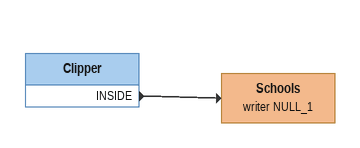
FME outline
Clipper
    INSIDE -> Schools (writer NULL_1)
Schools (writer NULL_1)
